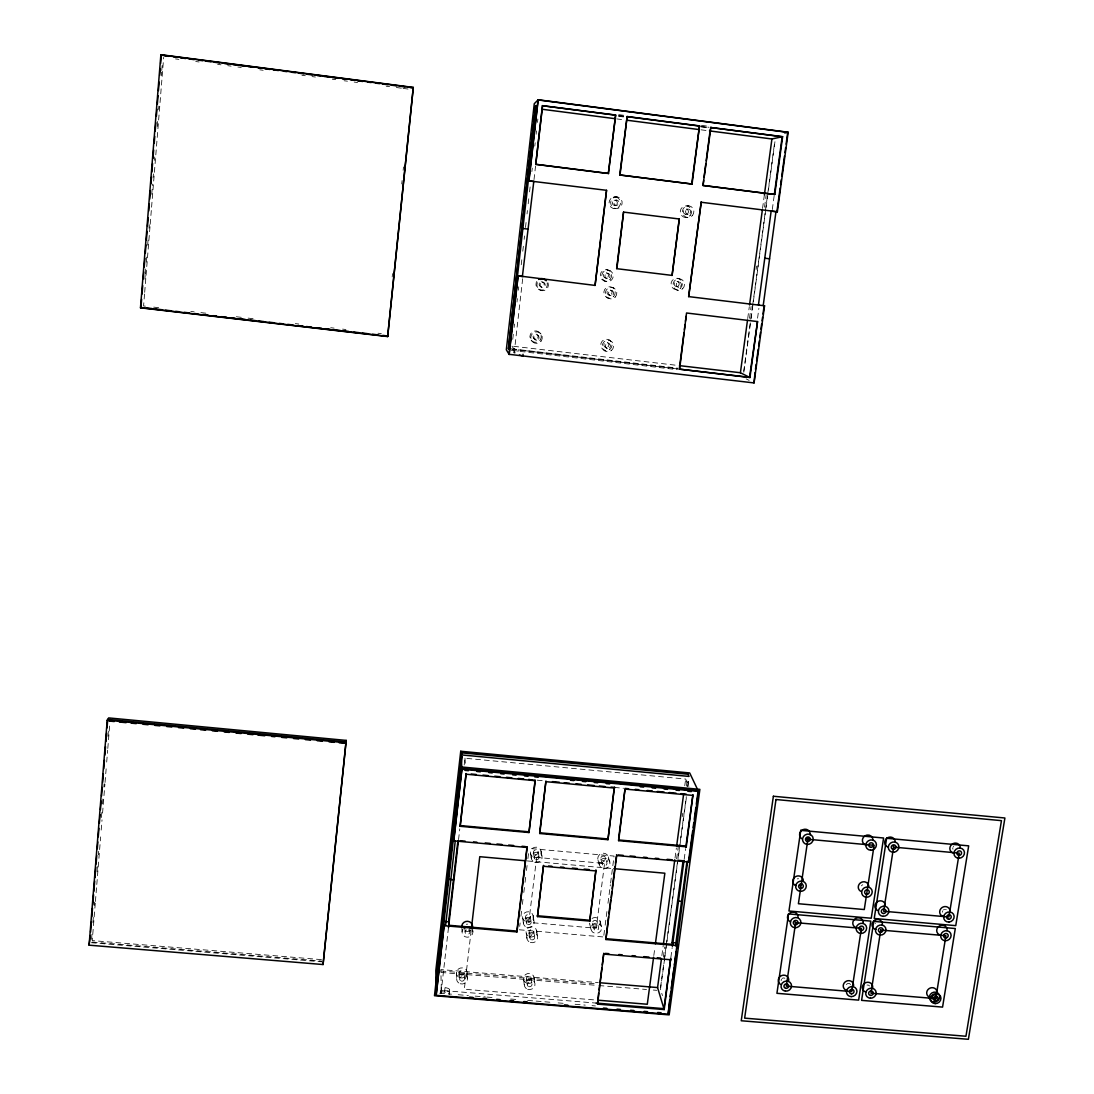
<?xml version="1.0" encoding="UTF-8"?>
<svg xmlns="http://www.w3.org/2000/svg" width="1094" height="1094" viewBox="0 0 1094 1094"><rect width="100%" height="100%" fill="white"/><g stroke="black" fill="none" stroke-linecap="round" stroke-linejoin="round"><path stroke-width="0.75" stroke-dasharray="5 3.75" d="M91.554 939.322L91.964 934.249M92.922 922.406L93.332 917.333M94.289 905.49L94.563 902.112M97.024 871.644L97.571 864.889M98.392 854.729L98.665 851.351M101.4 817.505L101.81 812.432M102.494 803.967L103.041 797.211M103.862 787.051L104.135 783.673M107.964 736.289L108.511 729.534M144.914 279.093L145.187 275.702M145.324 274.006L145.734 268.919M146.281 262.136L146.965 253.658M147.649 245.165L148.059 240.078M149.016 228.208L149.29 224.817M151.765 194.281L152.586 184.107M153.133 177.324L153.406 173.932M154.5 160.353L154.774 156.962M157.249 126.439L157.933 117.947M158.616 109.468L158.89 106.077M161.351 75.541L161.625 72.149M161.762 70.454L162.172 65.366M95.274 903.193L92.252 940.594L322.142 959.684M95.424 901.483L96.655 886.181M96.792 884.485L100.648 836.883M101.195 830.072L102.015 819.871M102.562 813.074L104.901 784.166M105.038 782.47L106.145 768.863M106.692 762.067L107.65 750.169M107.8 748.46L109.851 722.97M144.545 294.04L143.588 305.951L146.952 306.347M144.681 292.33L145.926 277.014M146.063 275.305L150.056 225.938M150.193 224.229L151.437 208.913M151.574 207.204L163.69 57.38M392.185 277.014L392.541 273.637M401.758 183.901L402.1 180.524M403.139 170.363L403.495 166.972M464.198 764.993L464.964 758.224L685.664 779.051L688.96 786.189M512.73 339.331L513.318 334.258M514.084 327.475L514.481 324.084M516.983 302.053L517.38 298.662M518.337 290.183L518.72 286.806M521.236 264.762L522.016 257.993M522.782 251.21L523.37 246.123M524.135 239.354L524.518 235.962M525.489 227.484L526.269 220.701M527.034 213.932L527.417 210.54M528.197 203.757L528.771 198.67M529.551 191.901L530.125 186.814M531.875 171.553L532.258 168.175M534.775 146.131L535.157 142.753M536.115 134.275L536.511 130.883M537.469 122.405L537.865 119.027M448.485 927.712L440.827 994.774L441.251 987.362L445.039 987.663A4.636 1.819 5.8 0 1 449.702 989.865L449.402 993.995L449.361 992.778A4.636 1.819 5.8 0 0 444.697 990.562L440.923 990.261L440.991 993.311M514.153 349.41L513.783 352.678L517.777 353.143L518.146 349.875L679.278 369.143M458.564 839.618L459.781 828.883M514.153 353.253L522.713 278.355M534.009 179.566L535.554 166.042M449.702 989.865L449.196 994.227A4.636 1.832 5.8 0 0 444.533 992.012L445.039 987.663M471.172 930.515L464.335 989.236L594.78 999.943M519.705 926.386L520.115 922.994M520.935 916.225L521.551 911.138M522.371 904.355L522.987 899.282M523.807 892.499L524.833 884.02M525.038 882.325L525.653 877.251M526.474 870.468L527.089 865.381M527.896 858.612L528.922 850.134M603.847 935.302L604.941 926.878M605.16 925.182L607.115 910.017M607.977 903.275L610.37 884.731M610.589 883.049L614.076 856.082L529.127 848.438M653.815 955.527L654.937 947.13M661.87 955.609L663.224 945.531M675.012 858.079L676.365 848M684.748 785.779L685.664 779.051M747.708 318.532L749.308 306.676M762.545 208.434L764.378 194.882M663.347 957.195L664.714 947.021M676.598 858.94L678.198 847.084M682.3 816.603L682.765 813.211M686.417 786.107L687.565 777.643M749.527 318.327L751.113 306.539M756.118 269.48L756.569 266.115M764.528 207.176L766.115 195.388M660.571 987.239L663.99 961.941M664.222 960.245L666.041 946.761M666.26 945.066L686.307 796.664M687.675 786.545L688.81 778.107M743.756 371.167L752.44 306.908M752.672 305.212L765.226 212.209M765.458 210.527L774.812 141.194M664.605 958.782L660.502 989.195L662.458 995.622M664.837 957.1L666.656 943.575M666.889 941.893L686.512 796.596M687.88 786.463L689.015 778.012M743.811 372.275L750.853 320.118M751.086 318.436L753.123 303.284M753.356 301.602L765.855 209.05M766.087 207.368L775.167 140.059M670.882 957.291L672.195 947.609M684.188 859.2L685.623 848.657M757.568 318.163L758.894 308.371M772.309 209.487L774.114 196.182M613.365 197.139L614.965 196.988M615.512 196.988A5.853 5.73 -87 0 1 619.368 206.328A5.853 5.73 -87 0 1 609.522 205.098A5.853 5.73 -87 0 1 615.512 196.988L617.125 196.852A5.908 5.771 -86.8 0 1 621.009 206.26A5.908 5.771 -86.8 0 1 611.081 205.016A5.908 5.771 -86.8 0 1 617.125 196.852M614.158 200.298L616.729 200.12A2.612 2.557 -86.8 0 1 618.452 204.277A2.612 2.557 -86.8 0 1 614.049 203.73A2.612 2.557 -86.8 0 1 616.729 200.12M614.486 205.371L616.086 205.303M686.69 205.904L688.892 205.836M614.09 208.612L615.69 208.571M686.28 209.118L688.482 209.077M685.623 214.246L687.811 214.246M685.2 217.474L687.401 217.501M597.338 1003.184L441.32 990.398L440.868 969.571L598.309 982.644M440.759 991.711L444.533 992.012M439.597 993.202L451.453 994.172M458.222 994.719L468.396 995.554M475.165 996.114L485.326 996.935M487.021 997.072L495.486 997.769M510.734 999.013L519.199 999.711M527.664 1000.408L534.446 1000.955M536.128 1001.092L551.376 1002.336M558.145 1002.897L563.232 1003.307M575.088 1004.278L585.249 1005.112M592.018 1005.659L595.409 1005.947M92.293 942.043L321.814 961.093M440.937 970.98L597.529 983.971M91.281 942.713L321.841 961.831M440.937 972.443L597.256 985.393M598.951 985.544L646.527 989.482M653.323 990.043L656.715 990.33M519.294 929.777L603.628 936.984M527.308 860.937L612.216 868.513M537.209 780.186L544.388 780.856M614.349 787.406L623.566 788.268M513.66 346.306L676.106 365.246M153.693 307.127L158.753 307.715M190.794 311.448L194.171 311.845M200.913 312.624L205.973 313.212M236.318 316.754L241.377 317.342M248.119 318.122L253.179 318.71M295.339 323.619L298.717 324.015M330.744 327.735L334.121 328.132M342.545 329.116L345.923 329.513M377.963 333.232L381.327 333.629M511.472 348.781L677.446 368.09M511.814 349.328L677.241 368.569M511.404 350.381L677.172 369.649M618.753 114.651L625.508 115.526M701.527 125.372L708.283 126.248M618.671 115.581L625.221 116.429M699.162 126.015L708.885 127.273M618.753 115.814L625.494 116.689M701.336 126.507L708.078 127.383M175.491 58.912L178.855 59.349M195.717 61.524L199.094 61.961M217.638 64.368L221.015 64.806M227.757 65.681L231.121 66.119M237.877 66.994L241.241 67.431M259.784 69.825L263.162 70.262M301.944 75.281L305.308 75.718M312.05 76.594L315.428 77.031M332.289 79.219L335.667 79.657M344.09 80.751L347.468 81.188M354.21 82.064L357.574 82.488M386.237 86.207L389.614 86.645M396.356 87.52L401.416 88.176M403.098 88.395L408.158 89.052M618.534 116.292L625.303 117.167M701.377 127.027L708.133 127.902M616.647 118.89L625.084 119.984M701.035 129.817L707.777 130.678M677.418 278.245L679.538 278.779M677.022 281.432L679.128 281.992M676.365 286.491L678.471 287.093M675.955 289.664L678.061 290.307M606.664 269.671L608.196 270.136M608.702 270.218A5.826 5.73 -81.5 0 1 611.737 279.818A5.826 5.73 -81.5 0 1 602.028 277.726A5.826 5.73 -81.5 0 1 608.702 270.218L610.247 270.792M606.281 272.871L608.702 273.65M604.763 277.657L606.267 278.191M603.245 280.488L604.736 281.049M612.271 287.407L613.843 288.023M610.753 290.238L612.312 290.867M608.332 294.724L609.878 295.394M606.814 297.541L608.346 298.238M746.135 378.866L749.144 380.411M542.856 282.074L543.855 282.649M540.463 286.587L541.434 287.189M538.945 289.418L539.916 290.047M609.098 339.878L610.643 340.931M607.594 342.682L609.112 343.748M605.187 347.126L606.691 348.234M603.683 349.93L605.173 351.065M540.053 333.055L541.024 334.039M537.564 335.037L538.521 336.049M533.612 338.183L534.528 339.222M531.123 340.166L532.026 341.219M511.965 346.114L514.536 349.984M608.36 856.917A5.402 5.142 -18.2 0 1 601.714 863.385A5.402 5.142 -18.2 0 1 599.375 854.783A5.402 5.142 -18.2 0 1 608.36 856.917L609.823 862.004A5.443 5.183 -18.2 0 1 603.122 868.527A5.443 5.183 -18.2 0 1 600.77 859.87A5.443 5.183 -18.2 0 1 609.823 862.004M605.461 857.723A2.393 2.27 -18.2 0 1 602.52 860.581A2.393 2.27 -18.2 0 1 601.481 856.78A2.393 2.27 -18.2 0 1 605.461 857.723L606.896 862.824A2.407 2.297 -18.2 0 1 603.929 865.71A2.407 2.297 -18.2 0 1 602.89 861.867A2.407 2.297 -18.2 0 1 606.896 862.824M600.838 859.009L602.247 864.11M597.939 859.816L599.321 864.93M600.1 921.203L601.481 926.768A5.415 5.114 -17.1 0 1 594.821 933.223A5.415 5.114 -17.1 0 1 592.483 924.69A5.415 5.114 -17.1 0 1 601.481 926.768M597.215 922.01A2.379 2.243 -17.1 0 1 594.288 924.854A2.379 2.243 -17.1 0 1 593.263 921.093A2.379 2.243 -17.1 0 1 597.215 922.01L598.568 927.589A2.393 2.27 -17.1 0 1 595.628 930.447A2.393 2.27 -17.1 0 1 594.589 926.659A2.393 2.27 -17.1 0 1 598.568 927.589M592.633 923.295L593.946 928.874M589.748 924.102L591.047 929.681M541.01 850.872L541.94 855.932M538.098 851.679L539 856.739M533.462 852.964L534.323 858.038M530.549 853.771L531.397 858.858M536.621 930.461L537.51 936.108M533.12 915.418L533.981 920.97M533.722 931.267L534.583 936.929M530.221 916.225L531.069 921.777M529.127 932.553L529.947 938.228M525.626 917.51L526.419 923.076M533.968 977.038L534.829 983.027M526.228 933.36L527.034 939.035M522.727 918.317L523.506 923.883M531.096 977.845L531.93 983.834M526.515 979.13L527.322 985.133M523.629 979.937L524.423 985.94M464.964 758.224L465.47 765.034M472.512 926.878L472.895 932.526M469.531 926.618L469.887 932.266M464.841 927.63L465.087 931.856M467.097 973.359L467.439 979.349M461.846 927.37L462.065 931.596M464.116 973.113L464.43 979.103M459.371 972.73L459.658 978.706M456.389 972.484L456.649 978.46M797.28 878.906A2.366 2.229 -27.5 0 1 798.579 878.769M861.511 885.839A2.366 2.215 -29.9 0 1 862.769 884.772M846.428 984.627A2.338 2.174 -27.1 0 1 850.517 984.573M781.212 980.593A2.338 2.188 -24.8 0 1 781.499 979.171M782.114 978.474A2.338 2.188 -24.8 0 1 784.849 978.296M866.995 985.106A2.338 2.161 -27.7 0 1 869.498 985.995M875.214 923.527A2.352 2.188 -29.4 0 1 875.487 923.145M942.631 912.218A2.352 2.188 -32 0 1 942.796 910.782M943.52 909.88A2.352 2.188 -32 0 1 944.601 909.401M945.435 909.401A2.352 2.188 -32 0 1 946.242 909.716M952.97 849.231A2.366 2.202 -34.1 0 1 952.833 847.768M953.216 846.961A2.366 2.202 -34.1 0 1 953.708 846.441M592.073 918.413A5.374 5.073 -17.1 0 1 599.854 920.533A5.374 5.073 -17.1 0 1 596.121 927.575A5.374 5.073 -17.1 0 1 589.584 923.131M472.567 930.105A5.456 5.155 -10.5 0 1 467.152 937.216A5.456 5.155 -10.5 0 1 462.666 929.736M470.94 929.996A5.415 5.114 -10.4 0 1 462.926 929.709M468.396 929.927A2.42 2.284 -10.5 0 1 469.394 933.428A2.42 2.284 -10.5 0 1 465.552 933.456A2.42 2.284 -10.5 0 1 466.618 929.941M466.29 924.321A2.393 2.27 -10.4 0 1 467.617 924.184M548.039 282.867A5.839 5.771 87.4 0 1 541.968 290.703A5.839 5.771 87.4 0 1 537.865 281.65M547.178 282.854A5.785 5.716 87.2 0 1 540.422 289.978A5.785 5.716 87.2 0 1 537.277 280.611M536.662 857.395L528.744 922.42L596.257 928.232L604.572 863.467L536.662 857.395M527.91 924.594A2.407 2.284 -13.7 0 0 531.11 921.982A2.407 2.284 -13.7 0 0 527.212 920.71A2.407 2.284 -13.7 0 0 527.91 924.594M526.857 927.315A5.443 5.142 -13.7 0 0 534.091 921.421A5.443 5.142 -13.7 0 0 525.27 918.536A5.443 5.142 -13.7 0 0 526.857 927.315M534.734 862.318A5.47 5.21 -14.3 0 0 542.05 856.424A5.47 5.21 -14.3 0 0 533.202 853.416A5.47 5.21 -14.3 0 0 534.734 862.318M533.858 857.204A5.429 5.169 -14.2 0 0 541.12 851.364A5.429 5.169 -14.2 0 0 532.354 848.383A5.429 5.169 -14.2 0 0 533.858 857.204M535.814 859.569A2.42 2.311 -14.3 0 0 539.055 856.971A2.42 2.311 -14.3 0 0 535.13 855.631A2.42 2.311 -14.3 0 0 535.814 859.569M534.925 854.482A2.407 2.297 -14.2 0 0 538.139 851.898A2.407 2.297 -14.2 0 0 534.255 850.571A2.407 2.297 -14.2 0 0 534.925 854.482M526.023 921.709A5.402 5.114 -13.6 0 0 533.229 915.91A5.402 5.114 -13.6 0 0 524.505 912.984A5.402 5.114 -13.6 0 0 526.023 921.709M527.076 919.015A2.393 2.256 -13.6 0 0 530.275 916.444A2.393 2.256 -13.6 0 0 526.405 915.158A2.393 2.256 -13.6 0 0 527.076 919.015M460.164 983.738A5.443 5.114 -10.4 0 0 467.398 977.927A5.443 5.114 -10.4 0 0 458.577 975.027A5.443 5.114 -10.4 0 0 460.164 983.738M459.877 977.721A5.402 5.073 -10.4 0 0 467.056 971.951A5.402 5.073 -10.4 0 0 458.304 969.079A5.402 5.073 -10.4 0 0 459.877 977.721M461.203 981.044A2.407 2.256 -10.4 0 0 464.417 978.474A2.407 2.256 -10.4 0 0 460.506 977.188A2.407 2.256 -10.4 0 0 461.203 981.044M460.916 975.055A2.393 2.243 -10.4 0 0 464.102 972.498A2.393 2.243 -10.4 0 0 460.218 971.226A2.393 2.243 -10.4 0 0 460.916 975.055M527.718 989.304A5.415 5.087 -13.6 0 0 534.952 983.52A5.415 5.087 -13.6 0 0 526.214 980.634A5.415 5.087 -13.6 0 0 527.718 989.304M526.911 983.26A5.374 5.046 -13.6 0 0 534.091 977.516A5.374 5.046 -13.6 0 0 525.407 974.658A5.374 5.046 -13.6 0 0 526.911 983.26M528.785 986.624A2.393 2.256 -13.6 0 0 531.985 984.053A2.393 2.256 -13.6 0 0 528.115 982.781A2.393 2.256 -13.6 0 0 528.785 986.624M527.964 980.607A2.379 2.229 -13.6 0 0 531.137 978.063A2.379 2.229 -13.6 0 0 527.308 976.792A2.379 2.229 -13.6 0 0 527.964 980.607M530.358 942.44A5.429 5.128 -13.8 0 0 537.619 936.601A5.429 5.128 -13.8 0 0 528.84 933.674A5.429 5.128 -13.8 0 0 530.358 942.44M529.523 936.737A5.388 5.087 -13.8 0 0 536.73 930.953A5.388 5.087 -13.8 0 0 528.019 928.04A5.388 5.087 -13.8 0 0 529.523 936.737M531.424 939.732A2.407 2.27 -13.8 0 0 534.638 937.148A2.407 2.27 -13.8 0 0 530.754 935.849A2.407 2.27 -13.8 0 0 531.424 939.732M530.59 934.044A2.393 2.256 -13.8 0 0 533.776 931.486A2.393 2.256 -13.8 0 0 529.92 930.201A2.393 2.256 -13.8 0 0 530.59 934.044M692.365 215.6A5.88 5.73 -79.2 0 0 689.398 205.918A5.88 5.73 -79.2 0 0 682.67 213.467A5.88 5.73 -79.2 0 0 692.365 215.6M690.123 215.586A5.839 5.675 -79.4 0 0 687.196 205.987A5.839 5.675 -79.4 0 0 680.523 213.48A5.839 5.675 -79.4 0 0 690.123 215.586M690.013 213.412A2.612 2.544 -79.2 0 0 688.7 209.118A2.612 2.544 -79.2 0 0 685.719 212.468A2.612 2.544 -79.2 0 0 690.013 213.412M687.798 213.412A2.585 2.516 -79.4 0 0 686.499 209.159A2.585 2.516 -79.4 0 0 683.545 212.482A2.585 2.516 -79.4 0 0 687.798 213.412M616.825 204.359A2.598 2.53 -87 0 0 615.115 200.229A2.598 2.53 -87 0 0 612.462 203.812A2.598 2.53 -87 0 0 616.825 204.359M610.178 279.271A5.785 5.689 -81.8 0 0 607.17 269.753A5.785 5.689 -81.8 0 0 600.551 277.192A5.785 5.689 -81.8 0 0 610.178 279.271M609.372 277.644A2.585 2.544 -81.5 0 0 608.032 273.391A2.585 2.544 -81.5 0 0 605.064 276.727A2.585 2.544 -81.5 0 0 609.372 277.644M607.826 277.124A2.557 2.516 -81.8 0 0 606.5 272.898A2.557 2.516 -81.8 0 0 603.56 276.194A2.557 2.516 -81.8 0 0 607.826 277.124M682.615 288.802A5.812 5.689 -73 0 0 680.55 278.997A5.812 5.689 -73 0 0 673.22 285.821A5.812 5.689 -73 0 0 682.615 288.802M680.482 288.187A5.757 5.648 -73.2 0 0 678.43 278.464A5.757 5.648 -73.2 0 0 671.169 285.219A5.757 5.648 -73.2 0 0 680.482 288.187M680.495 286.437A2.571 2.516 -73 0 0 679.579 282.088A2.571 2.516 -73 0 0 676.338 285.11A2.571 2.516 -73 0 0 680.495 286.437M678.376 285.835A2.557 2.503 -73.2 0 0 677.459 281.527A2.557 2.503 -73.2 0 0 674.246 284.522A2.557 2.503 -73.2 0 0 678.376 285.835M541.12 341.082A5.771 5.744 -87.6 0 0 537.195 331.892A5.771 5.744 -87.6 0 0 531.246 339.919A5.771 5.744 -87.6 0 0 541.12 341.082M540.163 340.029A5.73 5.689 -88.2 0 0 536.251 330.908A5.73 5.689 -88.2 0 0 530.371 338.88A5.73 5.689 -88.2 0 0 540.163 340.029M538.563 339.154A2.557 2.544 -87.6 0 0 536.826 335.092A2.557 2.544 -87.6 0 0 534.187 338.648A2.557 2.544 -87.6 0 0 538.563 339.154M537.619 338.114A2.544 2.516 -88.2 0 0 535.882 334.08A2.544 2.516 -88.2 0 0 533.284 337.608A2.544 2.516 -88.2 0 0 537.619 338.114M611.327 350.559A5.757 5.689 -69.6 0 0 610.137 340.685A5.757 5.689 -69.6 0 0 602.247 346.73A5.757 5.689 -69.6 0 0 611.327 350.559M609.782 349.437A5.716 5.648 -70 0 0 608.606 339.632A5.716 5.648 -70 0 0 600.784 345.636A5.716 5.648 -70 0 0 609.782 349.437M609.426 348.015A2.544 2.516 -69.6 0 0 608.893 343.639A2.544 2.516 -69.6 0 0 605.406 346.319A2.544 2.516 -69.6 0 0 609.426 348.015M607.895 346.907A2.53 2.503 -70 0 0 607.375 342.572A2.53 2.503 -70 0 0 603.902 345.225A2.53 2.503 -70 0 0 607.895 346.907M615.334 297.007A5.812 5.73 -78.8 0 0 612.312 287.448A5.812 5.73 -78.8 0 0 605.638 294.929A5.812 5.73 -78.8 0 0 615.334 297.007M613.748 296.324A5.757 5.675 -79.1 0 0 610.739 286.833A5.757 5.675 -79.1 0 0 604.134 294.259A5.757 5.675 -79.1 0 0 613.748 296.324M612.968 294.847A2.571 2.53 -78.8 0 0 611.628 290.621A2.571 2.53 -78.8 0 0 608.674 293.93A2.571 2.53 -78.8 0 0 612.968 294.847M611.409 294.177A2.557 2.516 -79.1 0 0 610.069 289.978A2.557 2.516 -79.1 0 0 607.143 293.274A2.557 2.516 -79.1 0 0 611.409 294.177M540.477 283.565A2.585 2.557 87.4 0 0 542.583 287.503A2.585 2.557 87.4 0 0 544.894 283.688A2.585 2.557 87.4 0 0 540.477 283.565M539.506 282.99A2.557 2.53 87.2 0 0 541.598 286.888A2.557 2.53 87.2 0 0 543.882 283.114A2.557 2.53 87.2 0 0 539.506 282.99"/><path stroke-width="1.5" d="M89.093 945.175L107.226 720.221L108.675 717.91L346.224 740.406L323.058 964.539L89.093 945.175L90.296 935.52M140.47 307.824L160.873 54.7L413.286 87.424L387.659 336.569L140.47 307.824L141.81 307.387M90.57 932.115L91.404 921.914M91.814 916.799L92.498 908.293M92.771 904.888L93.592 894.687M93.865 891.282L94.699 881.067M94.973 877.661L95.793 867.46M96.067 864.055L96.751 855.549M97.298 848.739L97.845 841.929M98.255 836.828L98.952 828.322M99.363 823.208L100.046 814.702M100.457 809.601L101.14 801.095M101.551 795.981L102.248 787.475M102.658 782.374L103.342 773.868M103.752 768.754L104.436 760.248M104.846 755.147L105.53 746.641M105.94 741.527L106.638 733.021M107.048 727.92L107.732 719.414L345.991 741.951L323.058 964.539M140.935 307.674L141.618 299.195M142.029 294.108L142.712 285.63M143.259 278.833L143.806 272.05M144.217 266.963L144.9 258.485M145.311 253.398L145.994 244.919M146.405 239.832L147.088 231.354M147.499 226.267L148.182 217.788M148.729 211.005L149.276 204.222M149.7 199.122L150.384 190.643M150.931 183.86L151.478 177.078M151.888 171.99L152.572 163.512M152.982 158.425L153.666 149.946M154.213 143.164L154.76 136.381M155.17 131.294L155.854 122.815M156.401 116.019L156.948 109.236M157.358 104.149L158.042 95.67M158.452 90.583L159.136 82.105M159.683 75.322L160.23 68.539M160.64 63.452L161.324 54.974L413.3 87.629M387.659 336.569L413.286 87.424M616.524 854.77L616.742 855.535L688.851 862.017L698.464 791.4L689.699 772.938L460.738 751.25L435.822 970.556L436.205 995.308L668.133 1014.247L687.647 861.279M461.709 756.255L434.482 995.718L669.159 1014.876L699.873 789.348L460.506 766.88M462.051 756.679L437.532 972.156L437.491 969.257M444.014 921.38L453.613 837.033L453.791 840.876L527.171 847.481L516.97 931.924L444.137 925.702L444.014 921.38L448.649 921.777L448.772 925.264L516.86 931.076L516.97 931.924M517.503 275.756L528.306 180.811L606.555 190.315L595.068 285.411L517.503 275.756L522.905 276.673M436.191 994.391L444.109 924.868M453.764 840.124L461.914 768.549L698.136 790.702L696.317 804.145M517.982 276.071L509.079 354.319L754.053 382.927L764.556 305.8L763.229 305.445L775.961 211.757L777.355 211.757L788.172 132.251L538.193 99.786L534.282 103.698L506.331 349.779L509.189 354.497L518.105 276.153M528.853 180.633L538.043 99.937L787.707 132.347L786.107 144.176M436.205 995.308L444.137 925.702M453.791 840.876L461.955 769.219L460.738 751.25M528.99 180.592L538.193 99.786M445.6 925.524L455.227 841.122M448.649 921.777L457.894 840.835M522.399 276.344L533.817 181.248M448.485 927.712L458.372 841.313M460.109 826.066L466.112 773.54L460.205 826.298L528.976 832.534L535.239 780.678L528.744 779.393M606.664 173.317L535.745 164.36L542.446 105.708L615.649 115.034L608.346 173.536L615.649 115.034M535.745 164.36L542.597 105.571M523.041 354.292L522.864 355.919L519.39 355.003M471.364 928.833L479.774 856.698L525.612 860.787M516.86 931.076L527.048 846.715L527.171 847.481M528.976 832.534L535.103 779.995M539.834 831.098L545.947 781.007L539.78 833.505L607.963 839.7L614.349 787.406L607.963 839.7M619.751 174.972L627.122 116.525L699.504 125.906L692.051 184.038L619.751 174.972L692.051 184.038M620.011 174.931L627.122 116.525M537.469 916.581L543.499 865.518L537.469 916.581L589.748 921.08L595.929 870.181L589.748 921.08M616.633 268.632L623.566 212.099L616.879 268.7L672.085 275.401L679.278 218.991L623.566 212.099M691.709 184.065L699.504 125.906M598.623 993.202L597.543 1004.114L664.195 1009.571L670.663 958.905M599.061 989.865L599.703 984.874M600.141 981.537L601.85 968.217M602.288 964.894L603.792 953.243L597.543 1004.114M677.473 945.626L605.885 939.514L608.483 916.936M608.92 913.599L610.643 900.225M611.724 891.829L611.3 897.695M612.161 888.465L614.992 866.557M615.43 863.193L616.305 856.452M618.657 838.264L624.879 790.073M679.278 369.143L749.54 377.321L757.54 321.568L749.937 377.526L679.278 369.143L683.982 332.822M684.406 329.513L685.049 324.562M685.473 321.253L686.116 316.303M688.659 296.611L701.199 202.199L688.659 296.611L764.556 305.8M774.333 194.513L782.169 136.764L710.512 127.478L782.62 136.668L774.771 194.486L703.018 185.501L703.661 180.524M704.085 177.214L705.794 163.95M706.232 160.64L710.293 129.147M605.885 939.514L616.742 855.535M685.842 846.961L692.926 794.764L686.28 846.811L618.671 840.671L625.098 788.418L628.612 788.747M679.593 369.348L686.54 312.993L757.54 321.568M703.018 185.501L710.881 127.369M653.597 957.209L647.292 1004.251L598.158 1000.217M655.388 943.766L664.851 873.217L613.912 868.663M664.195 1009.571L657.562 987.567L661.419 958.973M663.456 943.849L674.779 859.761M676.598 846.318L683.613 794.189M749.937 377.526L740.406 372.739L747.489 320.227M749.54 304.98L762.327 210.13M764.378 194.882L771.913 138.979L782.62 136.668M605.679 938.666L672.632 944.382L672.017 942.549L683.08 860.869M772.077 211.156L771.147 211.156L758.443 304.87L759.332 305.117M670.772 958.125L663.921 1008.641L595.957 1003.075M672.372 946.324L684.023 860.445M675.504 945.845L686.991 861.347M669.678 999.943L668.133 1014.247M670.13 996.593L670.813 991.588M671.265 988.238L674 968.176M674.451 964.84L676.27 951.465M676.721 948.115L677.186 944.778M688.769 859.569L692.652 831.016M693.117 827.652L693.801 822.62M694.252 819.256L695.852 807.509M755.01 372.671L754.053 382.927M755.475 369.321L756.159 364.302M756.61 360.952L758.21 349.232M758.662 345.882L759.345 340.849M759.797 337.499L760.48 332.48M760.945 329.13L761.629 324.111M762.08 320.761L762.532 317.41M762.997 314.06L763.899 307.359M776.904 211.757L780.131 188.1M780.583 184.722L781.28 179.648M781.731 176.271L784.494 156.004M784.959 152.627L785.642 147.553M346.224 740.406L345.868 742.785L107.226 720.221M344.528 741.746L344.295 743.305L339.222 742.812M110.125 719.565L109.195 721.069L114.268 721.548M784.754 133.017L788.172 132.251M606.555 190.315L595.068 285.411M679.278 218.991L672.085 275.401M469.572 997.113L472.964 997.4M483.138 998.22L486.515 998.507M496.69 999.328L500.081 999.615M510.242 1000.436L513.633 1000.723M523.807 1001.543L527.199 1001.831M564.477 1004.866L567.868 1005.154M603.45 1008.053L606.842 1008.326M617.016 1009.16L620.407 1009.434M630.568 1010.268L633.959 1010.541M644.134 1011.376L647.511 1011.649M657.685 1012.483L661.077 1012.757M599.977 982.754L657.562 987.567M672.017 942.549L676.543 942.932M605.461 953.38L608.811 953.667M618.835 954.515L622.185 954.788M632.209 955.65L635.559 955.924M643.915 956.635L648.933 957.059M657.289 957.77L660.639 958.043M604.011 954.105L670.95 959.78M537.345 915.746L589.543 920.245M548.573 865.969L551.95 866.27M560.415 867.022L563.793 867.323M572.258 868.075L577.331 868.527M584.087 869.128L589.16 869.58M543.636 866.284L596.134 870.961M448.8 879.371L453.449 879.781M677.637 901.032L682.191 901.442M528.84 831.796L460.164 825.56L460.205 826.298M607.744 838.948L539.629 832.766L539.78 833.505M460.123 840.698L465.141 841.149M473.511 841.901L476.861 842.202M485.216 842.954L490.235 843.406M496.936 844.007L501.955 844.459M508.642 845.06L513.66 845.512M522.029 846.264L525.366 846.565M618.206 854.92L623.265 855.371M630.007 855.987L635.067 856.438M643.504 857.204L646.869 857.505M655.306 858.257L658.67 858.558M667.108 859.323L672.167 859.775M678.909 860.376L683.969 860.841M461.955 769.219L698.464 791.4M465.018 770.367L468.423 770.696M476.929 771.489L480.321 771.803M488.84 772.596L492.232 772.925M500.737 773.718L504.143 774.032M512.648 774.839L516.053 775.154M524.559 775.947L527.964 776.275M534.775 776.904L538.18 777.232M570.494 780.254L573.899 780.583M582.405 781.376L585.81 781.69M594.316 782.484L597.721 782.812M606.226 783.605L609.631 783.919M640.263 786.791L643.655 787.119M652.161 787.912L655.566 788.227M664.072 789.034L667.477 789.348M675.983 790.141L679.388 790.47M687.894 791.263L691.299 791.577M471.158 774.005L476.273 774.484M482.933 775.113L488.115 775.591M494.72 776.22L499.972 776.699M506.495 777.314L511.814 777.82M518.269 778.422L523.657 778.928M552.443 781.608L559.294 782.251M564.285 782.73L569.359 783.195M575.977 783.824L581.215 784.302M587.656 784.904L594.329 785.533M599.334 785.998L604.914 786.531M611.013 787.092L615.06 787.475M635.272 789.362L638.759 789.69M647.142 790.47L652.298 790.962M657.385 791.441L664.154 792.07M669.186 792.535L675.996 793.177M681.056 793.656L686.157 794.121M466.167 774.21L535.239 780.678M546.084 781.69L614.582 788.09M625.33 789.102L693.254 795.447M119.342 722.026L126.111 722.669M131.184 723.148L136.258 723.626M143.027 724.269L148.1 724.748M154.869 725.39L159.943 725.869M166.698 726.512L171.772 726.99M178.541 727.619L183.614 728.098M190.383 728.741L195.457 729.219M200.53 729.698L205.604 730.19M212.373 730.819L217.446 731.298M224.202 731.941L229.289 732.419M236.044 733.062L241.118 733.541M247.887 734.183L252.96 734.662M258.034 735.141L264.803 735.783M271.572 736.426L274.95 736.741M281.719 737.383L286.792 737.862M293.548 738.505L298.621 738.983M305.39 739.626L310.464 740.105M317.233 740.734L322.306 741.212M329.075 741.855L334.149 742.334M679.483 365.642L740.406 372.739M146.897 307.975L151.998 308.563M155.389 308.959L162.172 309.752M165.563 310.149L170.65 310.737M175.751 311.325L179.142 311.722M184.23 312.323L189.317 312.911M194.404 313.499L197.795 313.896M202.896 314.484L207.983 315.086M213.07 315.674L216.462 316.07M221.549 316.658L226.649 317.246M231.737 317.848L235.128 318.231M240.215 318.833L245.302 319.421M250.403 320.009L255.49 320.61M258.881 321.007L263.969 321.595M269.056 322.183L274.156 322.771M279.243 323.373L282.635 323.769M287.722 324.357L292.809 324.945M297.91 325.533L302.997 326.135M306.388 326.532L311.475 327.12M316.563 327.708L321.65 328.296M325.055 328.692L330.142 329.294M335.229 329.882L340.316 330.47M343.707 330.867L348.808 331.455M353.895 332.056L358.982 332.644M362.374 333.041L367.461 333.629M372.562 334.217L377.649 334.819M382.736 335.407L387.823 335.995M142.63 307.865L387.714 336.378M522.877 228.482L527.8 229.084M764.761 258.211L769.561 258.799M700.857 202.212L777.355 211.757M528.306 180.811L533.243 181.426M771.147 211.156L775.961 211.757M535.896 164.291L608.592 173.481M703.374 185.46L774.771 194.486M163.84 55.685L168.886 56.341M173.946 56.997L177.324 57.435M180.688 57.873L185.748 58.529M189.125 58.967L194.185 59.623M199.231 60.279L202.609 60.717M205.973 61.155L211.033 61.811M214.41 62.249L219.47 62.905M224.53 63.548L227.894 63.985M232.954 64.642L236.318 65.079M239.695 65.517L244.755 66.173M248.119 66.611L253.179 67.267M258.239 67.924L261.616 68.361M264.98 68.799L270.04 69.455M273.418 69.893L278.464 70.549M283.524 71.206L286.901 71.643M291.961 72.3L295.325 72.737M298.703 73.175L303.763 73.818M307.127 74.255L312.187 74.912M317.246 75.568L320.61 76.006M323.988 76.443L329.048 77.1M332.412 77.537L337.472 78.194M342.531 78.85L345.895 79.288M350.955 79.944L354.333 80.382M357.697 80.819L362.757 81.476M367.816 82.132L371.194 82.57M376.24 83.212L379.618 83.65M382.996 84.088L388.042 84.744M391.42 85.182L396.479 85.838M401.539 86.494L404.903 86.932M409.963 87.588L413.341 88.026M542.446 105.708L615.402 115.157M626.862 116.648L699.162 126.015M542.392 109.291L614.965 118.672M626.78 120.203L699.339 129.598M709.473 130.897L771.913 138.979M160.873 54.7L162.144 55.466M686.28 846.811L685.965 846.059L618.438 839.918L618.671 840.671M688.536 861.251L688.851 862.017M521.934 889.066L522.043 889.873M795.899 885.743A5.347 5.032 -27.5 0 1 793 879.74A5.347 5.032 -27.5 0 1 798.962 875.938A5.347 5.032 -27.5 0 1 803.311 880.998M802.011 884.157A5.347 5.032 -27.5 0 1 799.782 885.716M861.347 891.583A5.333 4.991 -29.9 0 1 858.503 885.607A5.333 4.991 -29.9 0 1 864.465 881.805A5.333 4.991 -29.9 0 1 868.759 886.851M864.998 844.705A5.361 5.032 -31.4 0 1 864.916 835.898A5.361 5.032 -31.4 0 1 872.903 839.686M868.827 845.06A5.361 5.032 -31.4 0 1 868.321 845.17M846.277 990.275A5.279 4.909 -27.1 0 1 843.46 984.422A5.279 4.909 -27.1 0 1 849.354 980.675A5.279 4.909 -27.1 0 1 853.621 985.612M780.487 984.395A5.292 4.937 -24.8 0 1 778.819 978.186A5.292 4.937 -24.8 0 1 785.054 975.315A5.292 4.937 -24.8 0 1 788.692 980.607M790.606 921.859A5.32 4.991 -26.4 0 1 787.707 915.91A5.32 4.991 -26.4 0 1 793.656 912.109A5.32 4.991 -26.4 0 1 798.005 917.141M794.982 921.613A5.32 4.991 -26.4 0 1 794.476 921.832M855.85 927.548A5.306 4.964 -28.8 0 1 853.019 921.627A5.306 4.964 -28.8 0 1 858.954 917.839A5.306 4.964 -28.8 0 1 863.234 922.844M930.597 997.509A5.251 4.855 -29.6 0 1 926.727 992.367A5.251 4.855 -29.6 0 1 931.842 987.677A5.251 4.855 -29.6 0 1 936.97 991.684M865.833 992.026A5.265 4.896 -27.7 0 1 862.605 985.899A5.265 4.896 -27.7 0 1 869.21 982.426A5.265 4.896 -27.7 0 1 872.424 988.552M875.979 929.476A5.306 4.95 -29.4 0 1 872.109 923.774A5.306 4.95 -29.4 0 1 878.14 919.521A5.306 4.95 -29.4 0 1 882.379 924.977M940.17 935.014A5.292 4.909 -31.4 0 1 936.902 929.134A5.292 4.909 -31.4 0 1 943.001 925.223A5.292 4.909 -31.4 0 1 947.021 930.638M943.616 916.54A5.306 4.923 -32 0 1 939.719 911.302A5.306 4.923 -32 0 1 944.874 906.57A5.306 4.923 -32 0 1 950.03 910.646M949.36 913.859A5.306 4.923 -32 0 1 949.072 914.297M877.935 910.577A5.32 4.964 -30 0 1 875.063 904.779A5.32 4.964 -30 0 1 880.725 900.813A5.32 4.964 -30 0 1 885.319 905.394M802.244 838.948A5.374 5.073 -29.1 0 1 799.987 832.63A5.374 5.073 -29.1 0 1 806.278 829.348A5.374 5.073 -29.1 0 1 810.121 834.845M808.48 837.963A5.374 5.073 -29.1 0 1 808.056 838.332M806.62 839.139A5.374 5.073 -29.1 0 1 806.114 839.303M953.339 853.088A5.333 4.978 -34.1 0 1 950.002 847.248A5.333 4.978 -34.1 0 1 955.896 843.105A5.333 4.978 -34.1 0 1 960.286 848.206M887.754 846.961A5.347 5.019 -32.2 0 1 884.882 841.081A5.347 5.019 -32.2 0 1 890.584 837.088A5.347 5.019 -32.2 0 1 895.193 841.737M893.483 845.771A5.347 5.019 -32.2 0 1 893.06 846.127M589.994 920.806A5.374 5.073 -17.1 0 1 590.213 920.355M464.075 928.095A5.456 5.155 -10.5 0 1 471.364 928.355M461.818 927.384A5.415 5.114 -10.4 0 1 467.74 921.312A5.415 5.114 -10.4 0 1 472.143 928.273M540.614 279.449A5.839 5.771 87.4 0 1 546.344 280.447M538.604 279.435A5.785 5.716 87.2 0 1 546.152 280.748M535.704 105.571L508.436 348.931L535.704 105.571M773.376 796.254L741.24 1020.757L968.395 1039.3L1004.907 817.997L773.376 796.254M775.988 799.523L744.645 1018.145L965.947 1036.25L1001.461 820.65L775.988 799.523M788.542 913.914L776.931 993.311L858.64 1000.121L870.81 921.121L788.542 913.914M800.753 830.36L788.965 911.001L871.248 918.235L883.596 838.004L800.753 830.36M795.625 922.625L786.299 986.118L851.706 991.588L861.388 928.368L795.625 922.625M807.878 839.248L798.401 903.726L864.274 909.538L874.106 845.32L807.878 839.248M873.778 921.38L861.593 1000.367L942.563 1007.109L955.294 928.532L873.778 921.38M886.605 838.277L874.229 918.495L955.759 925.647L968.682 845.853L886.605 838.277M880.738 930.05L870.947 993.202L935.753 998.617L945.9 935.726L880.738 930.05M893.593 847.112L883.651 911.247L948.922 917.004L959.219 853.129L893.593 847.112M688.017 774.251L462.092 752.877L462.242 754.983L689.042 776.425L688.017 774.251M807.673 841.546A2.393 2.256 -29.1 0 0 810.011 838.182A2.393 2.256 -29.1 0 0 805.936 838.018A2.393 2.256 -29.1 0 0 807.673 841.546M800.507 891.35A5.388 5.06 -27.5 0 0 805.799 883.815A5.388 5.06 -27.5 0 0 796.61 883.487A5.388 5.06 -27.5 0 0 800.507 891.35M800.767 888.492A2.379 2.243 -27.5 0 0 803.105 885.155A2.379 2.243 -27.5 0 0 799.044 885.005A2.379 2.243 -27.5 0 0 800.767 888.492M866.448 897.217A5.374 5.032 -29.9 0 0 871.754 889.709A5.374 5.032 -29.9 0 0 862.633 889.381A5.374 5.032 -29.9 0 0 866.448 897.217M866.735 894.359A2.379 2.229 -29.9 0 0 869.074 891.036A2.379 2.229 -29.9 0 0 865.039 890.899A2.379 2.229 -29.9 0 0 866.735 894.359M870.619 850.202A5.402 5.073 -31.4 0 0 875.938 842.64A5.402 5.073 -31.4 0 0 866.776 842.298A5.402 5.073 -31.4 0 0 870.619 850.202M870.892 847.33A2.393 2.243 -31.4 0 0 873.244 843.98A2.393 2.243 -31.4 0 0 869.197 843.83A2.393 2.243 -31.4 0 0 870.892 847.33M933.961 1002.063A5.292 4.896 -29.6 0 0 939.267 994.747A5.292 4.896 -29.6 0 0 930.324 994.405A5.292 4.896 -29.6 0 0 933.961 1002.063M934.276 999.287A2.352 2.161 -29.6 0 0 936.628 996.046A2.352 2.161 -29.6 0 0 932.662 995.896A2.352 2.161 -29.6 0 0 934.276 999.287M785.437 991.123A5.333 4.978 -24.8 0 0 791.236 984.094A5.333 4.978 -24.8 0 0 782.224 983.123A5.333 4.978 -24.8 0 0 785.437 991.123M785.916 988.333A2.366 2.202 -24.8 0 0 788.487 985.215A2.366 2.202 -24.8 0 0 784.494 984.791A2.366 2.202 -24.8 0 0 785.916 988.333M851.228 996.607A5.32 4.937 -27.1 0 0 856.465 989.208A5.32 4.937 -27.1 0 0 847.426 988.935A5.32 4.937 -27.1 0 0 851.228 996.607M851.488 993.803A2.352 2.188 -27.1 0 0 853.812 990.535A2.352 2.188 -27.1 0 0 849.806 990.412A2.352 2.188 -27.1 0 0 851.488 993.803M794.627 927.685A5.374 5.032 -26.4 0 0 800.63 920.697A5.374 5.032 -26.4 0 0 791.605 919.493A5.374 5.032 -26.4 0 0 794.627 927.685M795.188 924.868A2.379 2.229 -26.4 0 0 797.841 921.777A2.379 2.229 -26.4 0 0 793.847 921.244A2.379 2.229 -26.4 0 0 795.188 924.868M860.896 933.442A5.347 4.991 -28.8 0 0 866.174 925.975A5.347 4.991 -28.8 0 0 857.094 925.674A5.347 4.991 -28.8 0 0 860.896 933.442M861.169 930.611A2.366 2.215 -28.8 0 0 863.508 927.302A2.366 2.215 -28.8 0 0 859.487 927.165A2.366 2.215 -28.8 0 0 861.169 930.611M935.233 1003.608A5.292 4.896 -29.6 0 0 940.498 996.265A5.292 4.896 -29.6 0 0 931.527 995.991A5.292 4.896 -29.6 0 0 935.233 1003.608M935.52 1000.832A2.352 2.161 -29.6 0 0 937.859 997.578A2.352 2.161 -29.6 0 0 933.893 997.454A2.352 2.161 -29.6 0 0 935.52 1000.832M870.455 998.207A5.306 4.923 -27.7 0 0 875.692 990.822A5.306 4.923 -27.7 0 0 866.68 990.549A5.306 4.923 -27.7 0 0 870.455 998.207M870.728 995.417A2.352 2.188 -27.7 0 0 873.053 992.149A2.352 2.188 -27.7 0 0 869.06 992.026A2.352 2.188 -27.7 0 0 870.728 995.417M880.232 935.11A5.347 4.978 -29.4 0 0 885.511 927.657A5.347 4.978 -29.4 0 0 876.444 927.356A5.347 4.978 -29.4 0 0 880.232 935.11M880.52 932.293A2.366 2.202 -29.4 0 0 882.858 928.997A2.366 2.202 -29.4 0 0 878.838 928.861A2.366 2.202 -29.4 0 0 880.52 932.293M945.366 940.772A5.333 4.95 -31.4 0 0 950.659 933.346A5.333 4.95 -31.4 0 0 941.66 933.045A5.333 4.95 -31.4 0 0 945.366 940.772M945.667 937.968A2.366 2.188 -31.4 0 0 948.006 934.673A2.366 2.188 -31.4 0 0 944.013 934.549A2.366 2.188 -31.4 0 0 945.667 937.968M959.383 858.243A5.374 5.019 -34.1 0 0 963.691 850.147A5.374 5.019 -34.1 0 0 954.57 851.009A5.374 5.019 -34.1 0 0 959.383 858.243M959.288 855.399A2.379 2.229 -34.1 0 0 961.202 851.816A2.379 2.229 -34.1 0 0 957.154 852.185A2.379 2.229 -34.1 0 0 959.288 855.399M948.922 922.064A5.347 4.964 -32 0 0 953.448 914.174A5.347 4.964 -32 0 0 944.382 914.762A5.347 4.964 -32 0 0 948.922 922.064M948.689 919.247A2.366 2.202 -32 0 0 951.028 915.951A2.366 2.202 -32 0 0 947.035 915.815A2.366 2.202 -32 0 0 948.689 919.247M883.145 916.334A5.361 5.005 -30 0 0 888.437 908.854A5.361 5.005 -30 0 0 879.357 908.54A5.361 5.005 -30 0 0 883.145 916.334M883.432 913.504A2.366 2.215 -30 0 0 885.771 910.194A2.366 2.215 -30 0 0 881.75 910.044A2.366 2.215 -30 0 0 883.432 913.504M807.399 844.418A5.415 5.114 -29.1 0 0 812.719 836.828A5.415 5.114 -29.1 0 0 803.502 836.486A5.415 5.114 -29.1 0 0 807.399 844.418M893.634 852.253A5.388 5.06 -32.2 0 0 898.16 844.253A5.388 5.06 -32.2 0 0 888.984 844.828A5.388 5.06 -32.2 0 0 893.634 852.253M893.607 849.395A2.393 2.243 -32.2 0 0 895.617 845.84A2.393 2.243 -32.2 0 0 891.555 846.1A2.393 2.243 -32.2 0 0 893.607 849.395"/></g></svg>
